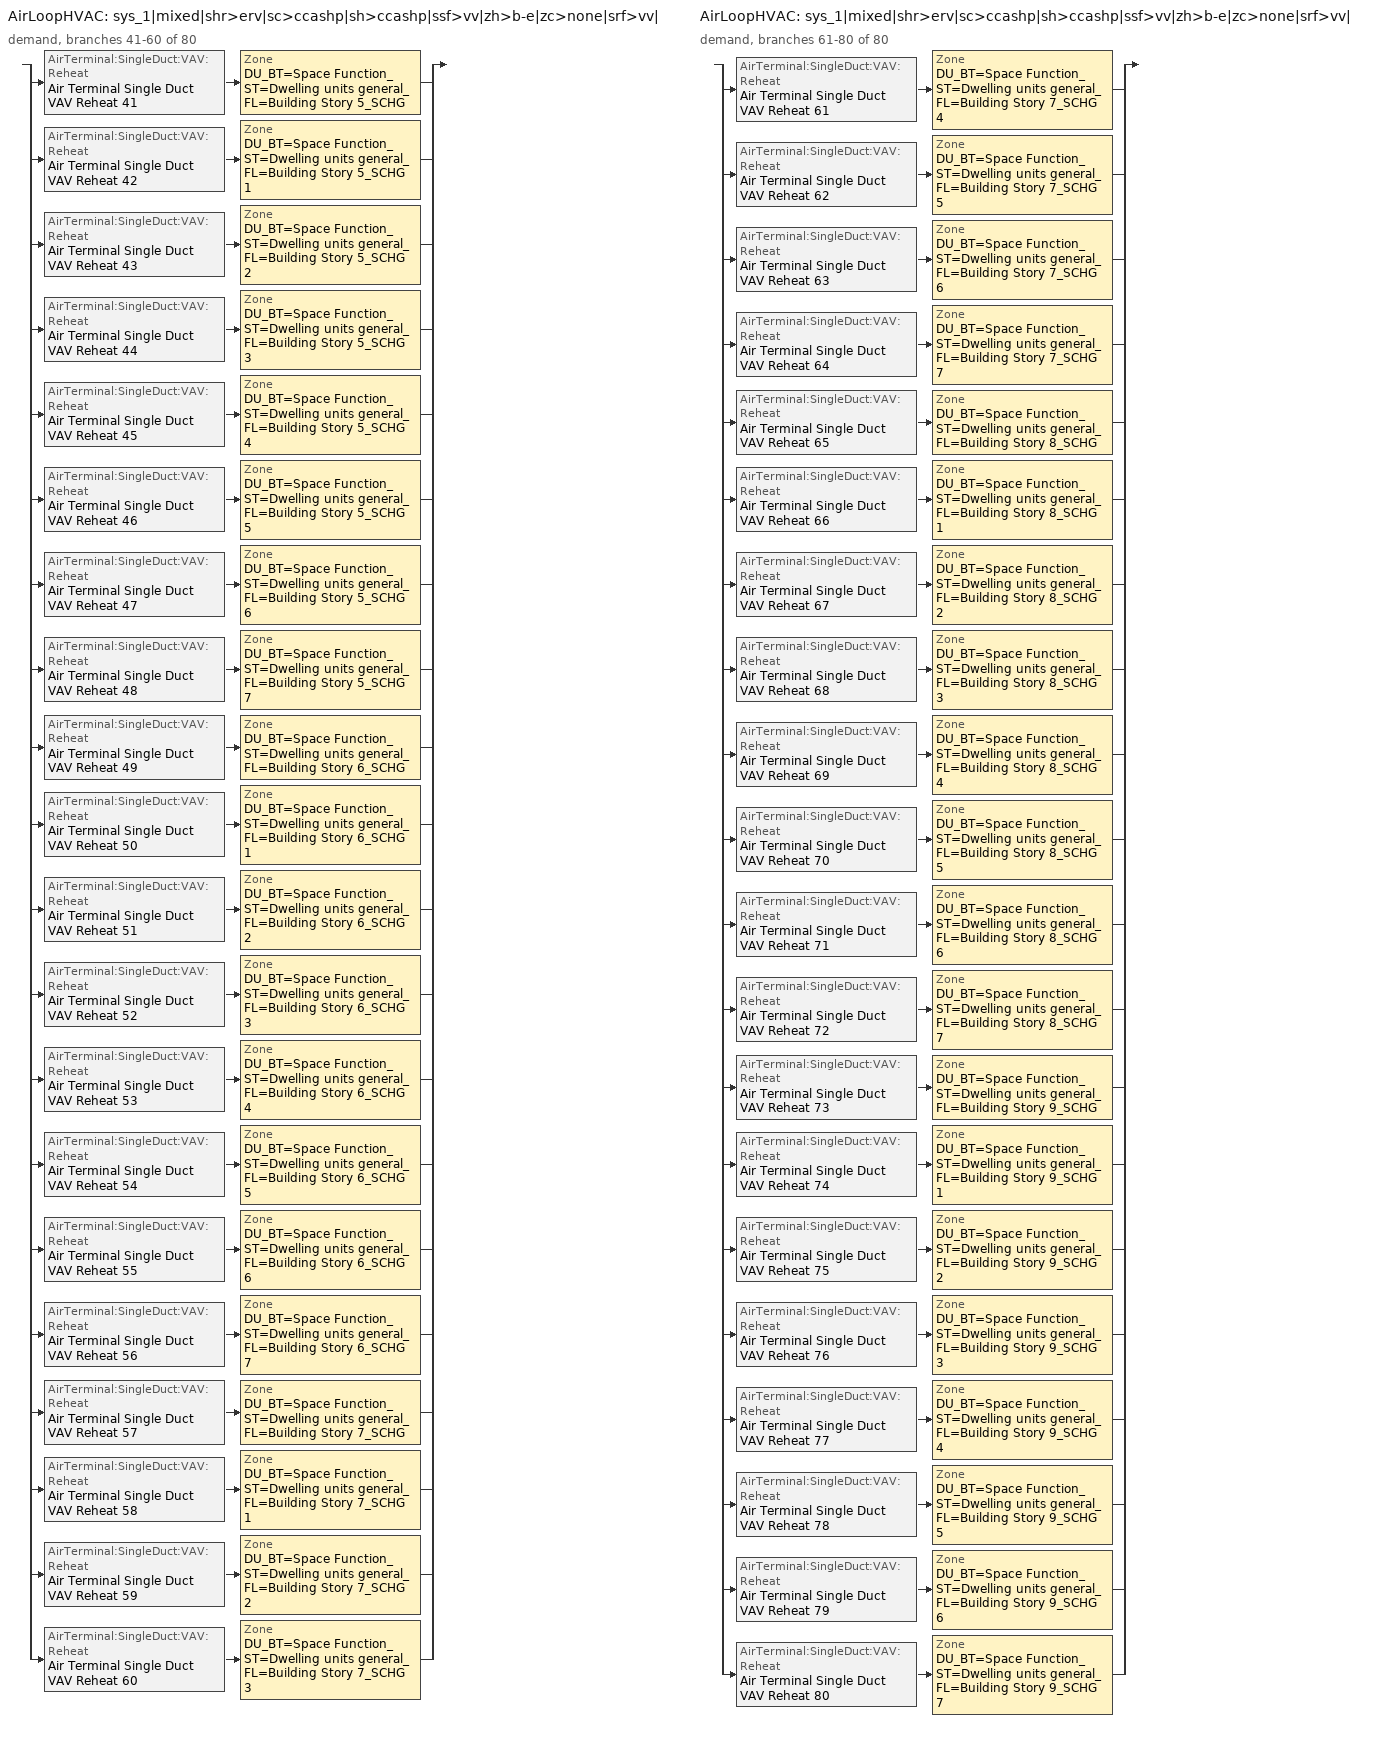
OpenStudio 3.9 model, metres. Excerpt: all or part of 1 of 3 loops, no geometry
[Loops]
AirLoopHVAC 'sys_1|mixed|shr>erv|sc>ccashp|sh>ccashp|ssf>vv|zh>b-e|zc>none|srf>vv|'
 demand, branches 41-60 of 80: split
  | AirTerminal:SingleDuct:VAV:Reheat 'Air Terminal Single Duct VAV Reheat 41' > Zone 'DU_BT=Space Function_ST=Dwelling units general_FL=Building Story 5_SCHG'
  | AirTerminal:SingleDuct:VAV:Reheat 'Air Terminal Single Duct VAV Reheat 42' > Zone 'DU_BT=Space Function_ST=Dwelling units general_FL=Building Story 5_SCHG 1'
  | AirTerminal:SingleDuct:VAV:Reheat 'Air Terminal Single Duct VAV Reheat 43' > Zone 'DU_BT=Space Function_ST=Dwelling units general_FL=Building Story 5_SCHG 2'
  | AirTerminal:SingleDuct:VAV:Reheat 'Air Terminal Single Duct VAV Reheat 44' > Zone 'DU_BT=Space Function_ST=Dwelling units general_FL=Building Story 5_SCHG 3'
  | AirTerminal:SingleDuct:VAV:Reheat 'Air Terminal Single Duct VAV Reheat 45' > Zone 'DU_BT=Space Function_ST=Dwelling units general_FL=Building Story 5_SCHG 4'
  | AirTerminal:SingleDuct:VAV:Reheat 'Air Terminal Single Duct VAV Reheat 46' > Zone 'DU_BT=Space Function_ST=Dwelling units general_FL=Building Story 5_SCHG 5'
  | AirTerminal:SingleDuct:VAV:Reheat 'Air Terminal Single Duct VAV Reheat 47' > Zone 'DU_BT=Space Function_ST=Dwelling units general_FL=Building Story 5_SCHG 6'
  | AirTerminal:SingleDuct:VAV:Reheat 'Air Terminal Single Duct VAV Reheat 48' > Zone 'DU_BT=Space Function_ST=Dwelling units general_FL=Building Story 5_SCHG 7'
  | AirTerminal:SingleDuct:VAV:Reheat 'Air Terminal Single Duct VAV Reheat 49' > Zone 'DU_BT=Space Function_ST=Dwelling units general_FL=Building Story 6_SCHG'
  | AirTerminal:SingleDuct:VAV:Reheat 'Air Terminal Single Duct VAV Reheat 50' > Zone 'DU_BT=Space Function_ST=Dwelling units general_FL=Building Story 6_SCHG 1'
  | AirTerminal:SingleDuct:VAV:Reheat 'Air Terminal Single Duct VAV Reheat 51' > Zone 'DU_BT=Space Function_ST=Dwelling units general_FL=Building Story 6_SCHG 2'
  | AirTerminal:SingleDuct:VAV:Reheat 'Air Terminal Single Duct VAV Reheat 52' > Zone 'DU_BT=Space Function_ST=Dwelling units general_FL=Building Story 6_SCHG 3'
  | AirTerminal:SingleDuct:VAV:Reheat 'Air Terminal Single Duct VAV Reheat 53' > Zone 'DU_BT=Space Function_ST=Dwelling units general_FL=Building Story 6_SCHG 4'
  | AirTerminal:SingleDuct:VAV:Reheat 'Air Terminal Single Duct VAV Reheat 54' > Zone 'DU_BT=Space Function_ST=Dwelling units general_FL=Building Story 6_SCHG 5'
  | AirTerminal:SingleDuct:VAV:Reheat 'Air Terminal Single Duct VAV Reheat 55' > Zone 'DU_BT=Space Function_ST=Dwelling units general_FL=Building Story 6_SCHG 6'
  | AirTerminal:SingleDuct:VAV:Reheat 'Air Terminal Single Duct VAV Reheat 56' > Zone 'DU_BT=Space Function_ST=Dwelling units general_FL=Building Story 6_SCHG 7'
  | AirTerminal:SingleDuct:VAV:Reheat 'Air Terminal Single Duct VAV Reheat 57' > Zone 'DU_BT=Space Function_ST=Dwelling units general_FL=Building Story 7_SCHG'
  | AirTerminal:SingleDuct:VAV:Reheat 'Air Terminal Single Duct VAV Reheat 58' > Zone 'DU_BT=Space Function_ST=Dwelling units general_FL=Building Story 7_SCHG 1'
  | AirTerminal:SingleDuct:VAV:Reheat 'Air Terminal Single Duct VAV Reheat 59' > Zone 'DU_BT=Space Function_ST=Dwelling units general_FL=Building Story 7_SCHG 2'
  | AirTerminal:SingleDuct:VAV:Reheat 'Air Terminal Single Duct VAV Reheat 60' > Zone 'DU_BT=Space Function_ST=Dwelling units general_FL=Building Story 7_SCHG 3'
AirLoopHVAC 'sys_1|mixed|shr>erv|sc>ccashp|sh>ccashp|ssf>vv|zh>b-e|zc>none|srf>vv|'
 demand, branches 61-80 of 80: split
  | AirTerminal:SingleDuct:VAV:Reheat 'Air Terminal Single Duct VAV Reheat 61' > Zone 'DU_BT=Space Function_ST=Dwelling units general_FL=Building Story 7_SCHG 4'
  | AirTerminal:SingleDuct:VAV:Reheat 'Air Terminal Single Duct VAV Reheat 62' > Zone 'DU_BT=Space Function_ST=Dwelling units general_FL=Building Story 7_SCHG 5'
  | AirTerminal:SingleDuct:VAV:Reheat 'Air Terminal Single Duct VAV Reheat 63' > Zone 'DU_BT=Space Function_ST=Dwelling units general_FL=Building Story 7_SCHG 6'
  | AirTerminal:SingleDuct:VAV:Reheat 'Air Terminal Single Duct VAV Reheat 64' > Zone 'DU_BT=Space Function_ST=Dwelling units general_FL=Building Story 7_SCHG 7'
  | AirTerminal:SingleDuct:VAV:Reheat 'Air Terminal Single Duct VAV Reheat 65' > Zone 'DU_BT=Space Function_ST=Dwelling units general_FL=Building Story 8_SCHG'
  | AirTerminal:SingleDuct:VAV:Reheat 'Air Terminal Single Duct VAV Reheat 66' > Zone 'DU_BT=Space Function_ST=Dwelling units general_FL=Building Story 8_SCHG 1'
  | AirTerminal:SingleDuct:VAV:Reheat 'Air Terminal Single Duct VAV Reheat 67' > Zone 'DU_BT=Space Function_ST=Dwelling units general_FL=Building Story 8_SCHG 2'
  | AirTerminal:SingleDuct:VAV:Reheat 'Air Terminal Single Duct VAV Reheat 68' > Zone 'DU_BT=Space Function_ST=Dwelling units general_FL=Building Story 8_SCHG 3'
  | AirTerminal:SingleDuct:VAV:Reheat 'Air Terminal Single Duct VAV Reheat 69' > Zone 'DU_BT=Space Function_ST=Dwelling units general_FL=Building Story 8_SCHG 4'
  | AirTerminal:SingleDuct:VAV:Reheat 'Air Terminal Single Duct VAV Reheat 70' > Zone 'DU_BT=Space Function_ST=Dwelling units general_FL=Building Story 8_SCHG 5'
  | AirTerminal:SingleDuct:VAV:Reheat 'Air Terminal Single Duct VAV Reheat 71' > Zone 'DU_BT=Space Function_ST=Dwelling units general_FL=Building Story 8_SCHG 6'
  | AirTerminal:SingleDuct:VAV:Reheat 'Air Terminal Single Duct VAV Reheat 72' > Zone 'DU_BT=Space Function_ST=Dwelling units general_FL=Building Story 8_SCHG 7'
  | AirTerminal:SingleDuct:VAV:Reheat 'Air Terminal Single Duct VAV Reheat 73' > Zone 'DU_BT=Space Function_ST=Dwelling units general_FL=Building Story 9_SCHG'
  | AirTerminal:SingleDuct:VAV:Reheat 'Air Terminal Single Duct VAV Reheat 74' > Zone 'DU_BT=Space Function_ST=Dwelling units general_FL=Building Story 9_SCHG 1'
  | AirTerminal:SingleDuct:VAV:Reheat 'Air Terminal Single Duct VAV Reheat 75' > Zone 'DU_BT=Space Function_ST=Dwelling units general_FL=Building Story 9_SCHG 2'
  | AirTerminal:SingleDuct:VAV:Reheat 'Air Terminal Single Duct VAV Reheat 76' > Zone 'DU_BT=Space Function_ST=Dwelling units general_FL=Building Story 9_SCHG 3'
  | AirTerminal:SingleDuct:VAV:Reheat 'Air Terminal Single Duct VAV Reheat 77' > Zone 'DU_BT=Space Function_ST=Dwelling units general_FL=Building Story 9_SCHG 4'
  | AirTerminal:SingleDuct:VAV:Reheat 'Air Terminal Single Duct VAV Reheat 78' > Zone 'DU_BT=Space Function_ST=Dwelling units general_FL=Building Story 9_SCHG 5'
  | AirTerminal:SingleDuct:VAV:Reheat 'Air Terminal Single Duct VAV Reheat 79' > Zone 'DU_BT=Space Function_ST=Dwelling units general_FL=Building Story 9_SCHG 6'
  | AirTerminal:SingleDuct:VAV:Reheat 'Air Terminal Single Duct VAV Reheat 80' > Zone 'DU_BT=Space Function_ST=Dwelling units general_FL=Building Story 9_SCHG 7'
[Sizing:Zone] Zone Cooling Design Supply Air Temperature Input Method=TemperatureDifference; Zone Cooling Design Supply Air Temperature {C}=13; Zone Cooling Design Supply Air Temperature Difference {deltaC}=11; Zone Heating Design Supply Air Temperature Input Method=TemperatureDifference; Zone Heating Design Supply Air Temperature {C}=43; Zone Heating Design Supply Air Temperature Difference {deltaC}=21; Zone Cooling Design Supply Air Humidity Ratio {kg-H2O/kg-air}=0.0085; Zone Heating Design Supply Air Humidity Ratio {kg-H2O/kg-air}=0.008; Zone Heating Sizing Factor=1.3; Zone Cooling Sizing Factor=1.1; Cooling Design Air Flow Method=DesignDay; Heating Design Air Flow Method=DesignDay; Account for Dedicated Outdoor Air System=No; Dedicated Outdoor Air System Control Strategy=NeutralSupplyAir; Dedicated Outdoor Air Low Setpoint Temperature for Design {C}=autosize; Dedicated Outdoor Air High Setpoint Temperature for Design {C}=autosize; Zone Load Sizing Method=Sensible Load Only No Latent Load; Zone Latent Cooling Design Supply Air Humidity Ratio Input Method=HumidityRatioDifference; Zone Cooling Design Supply Air Humidity Ratio Difference {kgWater/kgDryAir}=0.005; Zone Latent Heating Design Supply Air Humidity Ratio Input Method=HumidityRatioDifference; Zone Humidification Design Supply Air Humidity Ratio Difference {kgWater/kgDryAir}=0.005; Sizing Option=Coincident
DU_BT=Space Function_ST=Dwelling units general_FL=Building Story 5_SCHG; DU_BT=Space Function_ST=Dwelling units general_FL=Building Story 6_SCHG; DU_BT=Space Function_ST=Dwelling units general_FL=Building Story 5_SCHG 1; DU_BT=Space Function_ST=Dwelling units general_FL=Building Story 8_SCHG; DU_BT=Space Function_ST=Dwelling units general_FL=Building Story 9_SCHG; DU_BT=Space Function_ST=Dwelling units general_FL=Building Story 8_SCHG 1; DU_BT=Space Function_ST=Dwelling units general_FL=Building Story 8_SCHG 2; DU_BT=Space Function_ST=Dwelling units general_FL=Building Story 6_SCHG 1; DU_BT=Space Function_ST=Dwelling units general_FL=Building Story 9_SCHG 1; DU_BT=Space Function_ST=Dwelling units general_FL=Building Story 5_SCHG 2; DU_BT=Space Function_ST=Dwelling units general_FL=Building Story 9_SCHG 2; DU_BT=Space Function_ST=Dwelling units general_FL=Building Story 9_SCHG 3; DU_BT=Space Function_ST=Dwelling units general_FL=Building Story 7_SCHG; DU_BT=Space Function_ST=Dwelling units general_FL=Building Story 7_SCHG 1; DU_BT=Space Function_ST=Dwelling units general_FL=Building Story 7_SCHG 2; DU_BT=Space Function_ST=Dwelling units general_FL=Building Story 7_SCHG 3; DU_BT=Space Function_ST=Dwelling units general_FL=Building Story 9_SCHG 4; DU_BT=Space Function_ST=Dwelling units general_FL=Building Story 6_SCHG 2; DU_BT=Space Function_ST=Dwelling units general_FL=Building Story 6_SCHG 3; DU_BT=Space Function_ST=Dwelling units general_FL=Building Story 5_SCHG 3; DU_BT=Space Function_ST=Dwelling units general_FL=Building Story 8_SCHG 3; DU_BT=Space Function_ST=Dwelling units general_FL=Building Story 6_SCHG 4; DU_BT=Space Function_ST=Dwelling units general_FL=Building Story 5_SCHG 4; DU_BT=Space Function_ST=Dwelling units general_FL=Building Story 6_SCHG 5; DU_BT=Space Function_ST=Dwelling units general_FL=Building Story 5_SCHG 5; DU_BT=Space Function_ST=Dwelling units general_FL=Building Story 6_SCHG 6; DU_BT=Space Function_ST=Dwelling units general_FL=Building Story 8_SCHG 4; DU_BT=Space Function_ST=Dwelling units general_FL=Building Story 9_SCHG 5; DU_BT=Space Function_ST=Dwelling units general_FL=Building Story 8_SCHG 5; DU_BT=Space Function_ST=Dwelling units general_FL=Building Story 6_SCHG 7; DU_BT=Space Function_ST=Dwelling units general_FL=Building Story 7_SCHG 4; DU_BT=Space Function_ST=Dwelling units general_FL=Building Story 9_SCHG 6; DU_BT=Space Function_ST=Dwelling units general_FL=Building Story 7_SCHG 5; DU_BT=Space Function_ST=Dwelling units general_FL=Building Story 5_SCHG 6; DU_BT=Space Function_ST=Dwelling units general_FL=Building Story 9_SCHG 7; DU_BT=Space Function_ST=Dwelling units general_FL=Building Story 8_SCHG 6; DU_BT=Space Function_ST=Dwelling units general_FL=Building Story 7_SCHG 6; DU_BT=Space Function_ST=Dwelling units general_FL=Building Story 8_SCHG 7; DU_BT=Space Function_ST=Dwelling units general_FL=Building Story 5_SCHG 7; DU_BT=Space Function_ST=Dwelling units general_FL=Building Story 7_SCHG 7
[Zone equipment]
DU_BT=Space Function_ST=Dwelling units general_FL=Building Story 5_SCHG: Air Terminal Single Duct VAV Reheat 41, ZoneHVACBaseboardConvectiveElectric 40
DU_BT=Space Function_ST=Dwelling units general_FL=Building Story 6_SCHG: Air Terminal Single Duct VAV Reheat 49, ZoneHVACBaseboardConvectiveElectric 48
DU_BT=Space Function_ST=Dwelling units general_FL=Building Story 5_SCHG 1: Air Terminal Single Duct VAV Reheat 42, ZoneHVACBaseboardConvectiveElectric 41
DU_BT=Space Function_ST=Dwelling units general_FL=Building Story 8_SCHG: Air Terminal Single Duct VAV Reheat 65, ZoneHVACBaseboardConvectiveElectric 64
DU_BT=Space Function_ST=Dwelling units general_FL=Building Story 9_SCHG: Air Terminal Single Duct VAV Reheat 73, ZoneHVACBaseboardConvectiveElectric 72
DU_BT=Space Function_ST=Dwelling units general_FL=Building Story 8_SCHG 1: Air Terminal Single Duct VAV Reheat 66, ZoneHVACBaseboardConvectiveElectric 65
DU_BT=Space Function_ST=Dwelling units general_FL=Building Story 8_SCHG 2: Air Terminal Single Duct VAV Reheat 67, ZoneHVACBaseboardConvectiveElectric 66
DU_BT=Space Function_ST=Dwelling units general_FL=Building Story 6_SCHG 1: Air Terminal Single Duct VAV Reheat 50, ZoneHVACBaseboardConvectiveElectric 49
DU_BT=Space Function_ST=Dwelling units general_FL=Building Story 9_SCHG 1: Air Terminal Single Duct VAV Reheat 74, ZoneHVACBaseboardConvectiveElectric 73
DU_BT=Space Function_ST=Dwelling units general_FL=Building Story 5_SCHG 2: Air Terminal Single Duct VAV Reheat 43, ZoneHVACBaseboardConvectiveElectric 42
DU_BT=Space Function_ST=Dwelling units general_FL=Building Story 9_SCHG 2: Air Terminal Single Duct VAV Reheat 75, ZoneHVACBaseboardConvectiveElectric 74
DU_BT=Space Function_ST=Dwelling units general_FL=Building Story 9_SCHG 3: Air Terminal Single Duct VAV Reheat 76, ZoneHVACBaseboardConvectiveElectric 75
DU_BT=Space Function_ST=Dwelling units general_FL=Building Story 7_SCHG: Air Terminal Single Duct VAV Reheat 57, ZoneHVACBaseboardConvectiveElectric 56
DU_BT=Space Function_ST=Dwelling units general_FL=Building Story 7_SCHG 1: Air Terminal Single Duct VAV Reheat 58, ZoneHVACBaseboardConvectiveElectric 57
DU_BT=Space Function_ST=Dwelling units general_FL=Building Story 7_SCHG 2: Air Terminal Single Duct VAV Reheat 59, ZoneHVACBaseboardConvectiveElectric 58
DU_BT=Space Function_ST=Dwelling units general_FL=Building Story 7_SCHG 3: Air Terminal Single Duct VAV Reheat 60, ZoneHVACBaseboardConvectiveElectric 59
DU_BT=Space Function_ST=Dwelling units general_FL=Building Story 9_SCHG 4: Air Terminal Single Duct VAV Reheat 77, ZoneHVACBaseboardConvectiveElectric 76
DU_BT=Space Function_ST=Dwelling units general_FL=Building Story 6_SCHG 2: Air Terminal Single Duct VAV Reheat 51, ZoneHVACBaseboardConvectiveElectric 50
DU_BT=Space Function_ST=Dwelling units general_FL=Building Story 6_SCHG 3: Air Terminal Single Duct VAV Reheat 52, ZoneHVACBaseboardConvectiveElectric 51
DU_BT=Space Function_ST=Dwelling units general_FL=Building Story 5_SCHG 3: Air Terminal Single Duct VAV Reheat 44, ZoneHVACBaseboardConvectiveElectric 43
DU_BT=Space Function_ST=Dwelling units general_FL=Building Story 8_SCHG 3: Air Terminal Single Duct VAV Reheat 68, ZoneHVACBaseboardConvectiveElectric 67
DU_BT=Space Function_ST=Dwelling units general_FL=Building Story 6_SCHG 4: Air Terminal Single Duct VAV Reheat 53, ZoneHVACBaseboardConvectiveElectric 52
DU_BT=Space Function_ST=Dwelling units general_FL=Building Story 5_SCHG 4: Air Terminal Single Duct VAV Reheat 45, ZoneHVACBaseboardConvectiveElectric 44
DU_BT=Space Function_ST=Dwelling units general_FL=Building Story 6_SCHG 5: Air Terminal Single Duct VAV Reheat 54, ZoneHVACBaseboardConvectiveElectric 53
DU_BT=Space Function_ST=Dwelling units general_FL=Building Story 5_SCHG 5: Air Terminal Single Duct VAV Reheat 46, ZoneHVACBaseboardConvectiveElectric 45
DU_BT=Space Function_ST=Dwelling units general_FL=Building Story 6_SCHG 6: Air Terminal Single Duct VAV Reheat 55, ZoneHVACBaseboardConvectiveElectric 54
DU_BT=Space Function_ST=Dwelling units general_FL=Building Story 8_SCHG 4: Air Terminal Single Duct VAV Reheat 69, ZoneHVACBaseboardConvectiveElectric 68
DU_BT=Space Function_ST=Dwelling units general_FL=Building Story 9_SCHG 5: Air Terminal Single Duct VAV Reheat 78, ZoneHVACBaseboardConvectiveElectric 77
DU_BT=Space Function_ST=Dwelling units general_FL=Building Story 8_SCHG 5: Air Terminal Single Duct VAV Reheat 70, ZoneHVACBaseboardConvectiveElectric 69
DU_BT=Space Function_ST=Dwelling units general_FL=Building Story 6_SCHG 7: Air Terminal Single Duct VAV Reheat 56, ZoneHVACBaseboardConvectiveElectric 55
DU_BT=Space Function_ST=Dwelling units general_FL=Building Story 7_SCHG 4: Air Terminal Single Duct VAV Reheat 61, ZoneHVACBaseboardConvectiveElectric 60
DU_BT=Space Function_ST=Dwelling units general_FL=Building Story 9_SCHG 6: Air Terminal Single Duct VAV Reheat 79, ZoneHVACBaseboardConvectiveElectric 78
DU_BT=Space Function_ST=Dwelling units general_FL=Building Story 7_SCHG 5: Air Terminal Single Duct VAV Reheat 62, ZoneHVACBaseboardConvectiveElectric 61
DU_BT=Space Function_ST=Dwelling units general_FL=Building Story 5_SCHG 6: Air Terminal Single Duct VAV Reheat 47, ZoneHVACBaseboardConvectiveElectric 46
DU_BT=Space Function_ST=Dwelling units general_FL=Building Story 9_SCHG 7: Air Terminal Single Duct VAV Reheat 80, ZoneHVACBaseboardConvectiveElectric 79
DU_BT=Space Function_ST=Dwelling units general_FL=Building Story 8_SCHG 6: Air Terminal Single Duct VAV Reheat 71, ZoneHVACBaseboardConvectiveElectric 70
DU_BT=Space Function_ST=Dwelling units general_FL=Building Story 7_SCHG 6: Air Terminal Single Duct VAV Reheat 63, ZoneHVACBaseboardConvectiveElectric 62
DU_BT=Space Function_ST=Dwelling units general_FL=Building Story 8_SCHG 7: Air Terminal Single Duct VAV Reheat 72, ZoneHVACBaseboardConvectiveElectric 71
DU_BT=Space Function_ST=Dwelling units general_FL=Building Story 5_SCHG 7: Air Terminal Single Duct VAV Reheat 48, ZoneHVACBaseboardConvectiveElectric 47
DU_BT=Space Function_ST=Dwelling units general_FL=Building Story 7_SCHG 7: Air Terminal Single Duct VAV Reheat 64, ZoneHVACBaseboardConvectiveElectric 63
[Coil:Heating:Electric] Availability Schedule=Always On Discrete
Name | Nominal Capacity {W}
Coil Heating Electric 41 | 2379.77
Coil Heating Electric 42 | 2961.67
Coil Heating Electric 43 | 2374.06
Coil Heating Electric 44 | 2134.14
Coil Heating Electric 45 | 1966.56
Coil Heating Electric 46 | 2899.28
Coil Heating Electric 47 | 3320.25
Coil Heating Electric 48 | 1980.7
Coil Heating Electric 49 | 2133.88
Coil Heating Electric 50 | 1980.85
Coil Heating Electric 51 | 3320.82
Coil Heating Electric 52 | 1966.72
Coil Heating Electric 53 | 2962.88
Coil Heating Electric 54 | 2898.99
Coil Heating Electric 55 | 2374.93
Coil Heating Electric 56 | 2380.63
Coil Heating Electric 57 | 2898.72
Coil Heating Electric 58 | 3321.04
Coil Heating Electric 59 | 2963.62
Coil Heating Electric 60 | 1967.26
Coil Heating Electric 61 | 2133.8
Coil Heating Electric 62 | 2375.55
Coil Heating Electric 63 | 2381.25
Coil Heating Electric 64 | 1981.38
Coil Heating Electric 65 | 2388.28
Coil Heating Electric 66 | 2135.26
Coil Heating Electric 67 | 2382.56
Coil Heating Electric 68 | 3328.21
Coil Heating Electric 69 | 1984.79
Coil Heating Electric 70 | 2970.28
Coil Heating Electric 71 | 2899.32
Coil Heating Electric 72 | 1970.8
Coil Heating Electric 73 | 1975.41
Coil Heating Electric 74 | 2517.93
Coil Heating Electric 75 | 1989.94
Coil Heating Electric 76 | 2512.23
Coil Heating Electric 77 | 2913.13
Coil Heating Electric 78 | 3098.3
Coil Heating Electric 79 | 2206.79
Coil Heating Electric 80 | 3468.48
[AirTerminal:SingleDuct:VAV:Reheat] Availability Schedule=Always On Discrete; Maximum Air Flow Rate {m3/s}=AutoSize; Zone Minimum Air Flow Input Method=Constant; Constant Minimum Air Flow Fraction=0.3; Fixed Minimum Air Flow Rate {m3/s}=0; Maximum Hot Water or Steam Flow Rate {m3/s}=AutoSize; Minimum Hot Water or Steam Flow Rate {m3/s}=0; Convergence Tolerance=0.001; Damper Heating Action=Normal; Maximum Flow per Zone Floor Area During Reheat {m3/s-m2}=AutoSize; Maximum Flow Fraction During Reheat=0.5; Maximum Reheat Air Temperature {C}=43; Control For Outdoor Air=No
Name | Reheat Coil
Air Terminal Single Duct VAV Reheat 41 | Coil Heating Electric 41
Air Terminal Single Duct VAV Reheat 42 | Coil Heating Electric 42
Air Terminal Single Duct VAV Reheat 43 | Coil Heating Electric 43
Air Terminal Single Duct VAV Reheat 44 | Coil Heating Electric 44
Air Terminal Single Duct VAV Reheat 45 | Coil Heating Electric 45
Air Terminal Single Duct VAV Reheat 46 | Coil Heating Electric 46
Air Terminal Single Duct VAV Reheat 47 | Coil Heating Electric 47
Air Terminal Single Duct VAV Reheat 48 | Coil Heating Electric 48
Air Terminal Single Duct VAV Reheat 49 | Coil Heating Electric 49
Air Terminal Single Duct VAV Reheat 50 | Coil Heating Electric 50
Air Terminal Single Duct VAV Reheat 51 | Coil Heating Electric 51
Air Terminal Single Duct VAV Reheat 52 | Coil Heating Electric 52
Air Terminal Single Duct VAV Reheat 53 | Coil Heating Electric 53
Air Terminal Single Duct VAV Reheat 54 | Coil Heating Electric 54
Air Terminal Single Duct VAV Reheat 55 | Coil Heating Electric 55
Air Terminal Single Duct VAV Reheat 56 | Coil Heating Electric 56
Air Terminal Single Duct VAV Reheat 57 | Coil Heating Electric 57
Air Terminal Single Duct VAV Reheat 58 | Coil Heating Electric 58
Air Terminal Single Duct VAV Reheat 59 | Coil Heating Electric 59
Air Terminal Single Duct VAV Reheat 60 | Coil Heating Electric 60
Air Terminal Single Duct VAV Reheat 61 | Coil Heating Electric 61
Air Terminal Single Duct VAV Reheat 62 | Coil Heating Electric 62
Air Terminal Single Duct VAV Reheat 63 | Coil Heating Electric 63
Air Terminal Single Duct VAV Reheat 64 | Coil Heating Electric 64
Air Terminal Single Duct VAV Reheat 65 | Coil Heating Electric 65
Air Terminal Single Duct VAV Reheat 66 | Coil Heating Electric 66
Air Terminal Single Duct VAV Reheat 67 | Coil Heating Electric 67
Air Terminal Single Duct VAV Reheat 68 | Coil Heating Electric 68
Air Terminal Single Duct VAV Reheat 69 | Coil Heating Electric 69
Air Terminal Single Duct VAV Reheat 70 | Coil Heating Electric 70
Air Terminal Single Duct VAV Reheat 71 | Coil Heating Electric 71
Air Terminal Single Duct VAV Reheat 72 | Coil Heating Electric 72
Air Terminal Single Duct VAV Reheat 73 | Coil Heating Electric 73
Air Terminal Single Duct VAV Reheat 74 | Coil Heating Electric 74
Air Terminal Single Duct VAV Reheat 75 | Coil Heating Electric 75
Air Terminal Single Duct VAV Reheat 76 | Coil Heating Electric 76
Air Terminal Single Duct VAV Reheat 77 | Coil Heating Electric 77
Air Terminal Single Duct VAV Reheat 78 | Coil Heating Electric 78
Air Terminal Single Duct VAV Reheat 79 | Coil Heating Electric 79
Air Terminal Single Duct VAV Reheat 80 | Coil Heating Electric 80
[ZoneHVAC:Baseboard:Convective:Electric] Availability Schedule=Always On Discrete; Nominal Capacity {W}=autosize; Efficiency=1
ZoneHVACBaseboardConvectiveElectric 40; ZoneHVACBaseboardConvectiveElectric 41; ZoneHVACBaseboardConvectiveElectric 42; ZoneHVACBaseboardConvectiveElectric 43; ZoneHVACBaseboardConvectiveElectric 44; ZoneHVACBaseboardConvectiveElectric 45; ZoneHVACBaseboardConvectiveElectric 46; ZoneHVACBaseboardConvectiveElectric 47; ZoneHVACBaseboardConvectiveElectric 48; ZoneHVACBaseboardConvectiveElectric 49; ZoneHVACBaseboardConvectiveElectric 50; ZoneHVACBaseboardConvectiveElectric 51; ZoneHVACBaseboardConvectiveElectric 52; ZoneHVACBaseboardConvectiveElectric 53; ZoneHVACBaseboardConvectiveElectric 54; ZoneHVACBaseboardConvectiveElectric 55; ZoneHVACBaseboardConvectiveElectric 56; ZoneHVACBaseboardConvectiveElectric 57; ZoneHVACBaseboardConvectiveElectric 58; ZoneHVACBaseboardConvectiveElectric 59; ZoneHVACBaseboardConvectiveElectric 60; ZoneHVACBaseboardConvectiveElectric 61; ZoneHVACBaseboardConvectiveElectric 62; ZoneHVACBaseboardConvectiveElectric 63; ZoneHVACBaseboardConvectiveElectric 64; ZoneHVACBaseboardConvectiveElectric 65; ZoneHVACBaseboardConvectiveElectric 66; ZoneHVACBaseboardConvectiveElectric 67; ZoneHVACBaseboardConvectiveElectric 68; ZoneHVACBaseboardConvectiveElectric 69; ZoneHVACBaseboardConvectiveElectric 70; ZoneHVACBaseboardConvectiveElectric 71; ZoneHVACBaseboardConvectiveElectric 72; ZoneHVACBaseboardConvectiveElectric 73; ZoneHVACBaseboardConvectiveElectric 74; ZoneHVACBaseboardConvectiveElectric 75; ZoneHVACBaseboardConvectiveElectric 76; ZoneHVACBaseboardConvectiveElectric 77; ZoneHVACBaseboardConvectiveElectric 78; ZoneHVACBaseboardConvectiveElectric 79
[Schedule:Constant]
Always On Discrete: Value=1
